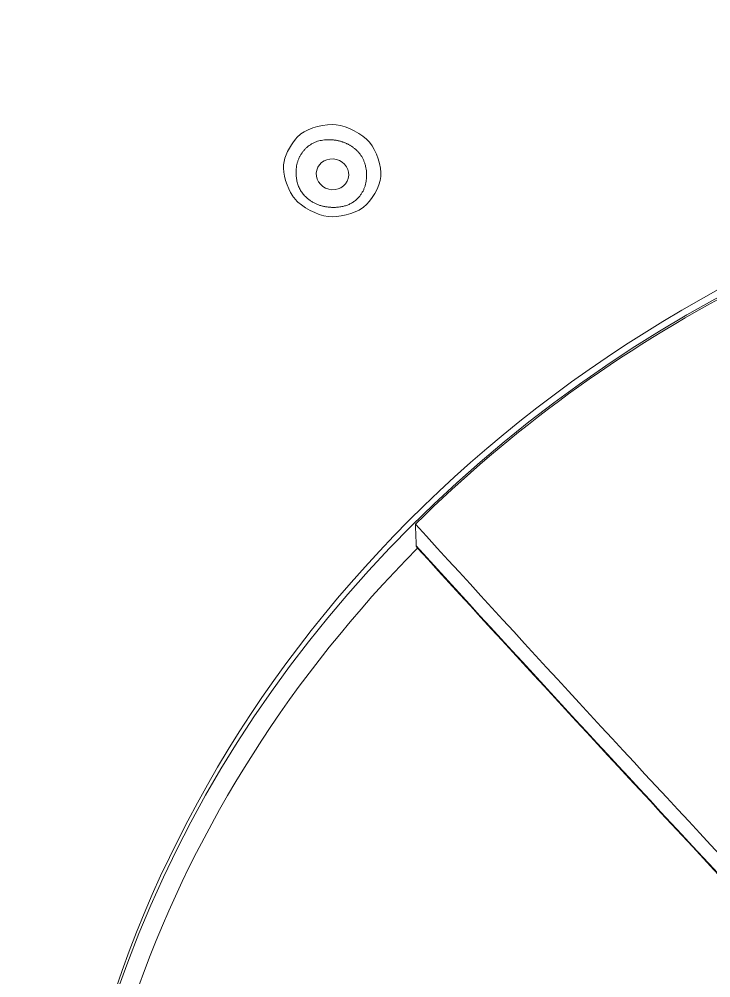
# Model space of a CAD drawing. Header units: millimetres. Extents: x 17284 to 19660, y -6011 to -2651.
# Drawn here: x 18029.9 to 18040.37, y -3861.36 to -3846.84 of the extents above; entities that cross this region are included whole.
import ezdxf

# ---------------------------------------------------------------- set-up
doc = ezdxf.new("R2010")
doc.units = ezdxf.units.MM

msp = doc.modelspace()

# ---------------------------------------------------------------- linework, layer by layer
at = {"linetype": 'Continuous', "lineweight": 18, "extrusion": (-1, -2.22045e-16, 0)}
msp.add_line((18035.914, -3854.816, 0), (18035.933, -3854.847, 0), dxfattribs=at)
at = {"linetype": 'Continuous', "lineweight": 13}
for centre, major_axis, start_param, end_param in [((18051.187, -3863.115, 0), (-57.26, 0), 3.334115, 6.094547), ((18051.187, -3864.158, 0), (54.792, 0), 0, 3.141593)]:
    msp.add_ellipse(centre, major_axis=major_axis, ratio=0.906308, start_param=start_param, end_param=end_param, dxfattribs=at)
at = {"linetype": 'Continuous', "lineweight": 18}
for centre, major_axis, ratio, start_param, end_param in [((18051.187, -3864.158, 0), (54.792, 0), 0.906308, 4.743974, 10.963989), ((18051.187, -3867.026, 0), (20.732, 0), 0.906308, 0, 3.141593), ((18051.187, -3867.153, 0), (20.713, 0), 0.906308, 1.787953, 2.400837), ((18049.508, -3786.843, 0), (-121.178, 151.873), 0.279261, 1.801287, 1.842718), ((18051.187, -3867.247, 0), (20.49, 0), 0.906308, 2.410467, 2.825521), ((18049.379, -3786.946, 0), (121.285, -152.006), 0.279261, 4.944082, 4.984312), ((18049.379, -3786.946, 0), (121.3, -152.025), 0.279261, 4.944244, 4.984312)]:
    msp.add_ellipse(centre, major_axis=major_axis, ratio=ratio, start_param=start_param, end_param=end_param, dxfattribs=at)
for centre, major_axis, ratio in [((18051.187, -3867.145, 0), (-20.732, 0), 0.906308), ((18034.646, -3849.187, 0), (0.239, -0.062), 0.941174)]:
    msp.add_ellipse(centre, major_axis=major_axis, ratio=ratio, dxfattribs=at)
for points, knots in [([(18042.369, -3808.241, 0), (18042.21, -3808.263, 0), (18041.893, -3808.309, 0), (18041.416, -3808.383, 0), (18040.937, -3808.461, 0), (18040.454, -3808.543, 0), (18039.968, -3808.629, 0), (18039.48, -3808.72, 0), (18038.989, -3808.815, 0), (18038.496, -3808.915, 0), (18038, -3809.02, 0), (18037.501, -3809.129, 0), (18037, -3809.244, 0), (18036.497, -3809.363, 0), (18035.991, -3809.487, 0), (18035.483, -3809.616, 0), (18034.973, -3809.751, 0), (18034.461, -3809.89, 0), (18033.947, -3810.035, 0), (18033.431, -3810.186, 0), (18032.913, -3810.342, 0), (18032.393, -3810.503, 0), (18031.872, -3810.67, 0), (18031.349, -3810.843, 0), (18030.824, -3811.021, 0), (18030.298, -3811.206, 0), (18029.77, -3811.396, 0), (18029.242, -3811.592, 0), (18028.712, -3811.794, 0), (18028.181, -3812.003, 0), (18027.649, -3812.217, 0), (18027.116, -3812.438, 0), (18026.582, -3812.665, 0), (18026.048, -3812.899, 0), (18025.513, -3813.139, 0), (18024.978, -3813.386, 0), (18024.442, -3813.639, 0), (18023.906, -3813.899, 0), (18023.37, -3814.166, 0), (18022.834, -3814.439, 0), (18022.298, -3814.719, 0), (18021.763, -3815.007, 0), (18021.228, -3815.301, 0), (18020.693, -3815.602, 0), (18020.159, -3815.91, 0), (18019.625, -3816.226, 0), (18019.093, -3816.548, 0), (18018.561, -3816.878, 0), (18018.031, -3817.216, 0), (18017.502, -3817.56, 0), (18016.974, -3817.912, 0), (18016.448, -3818.271, 0), (18015.924, -3818.638, 0), (18015.401, -3819.013, 0), (18014.881, -3819.395, 0), (18014.363, -3819.784, 0), (18013.847, -3820.182, 0), (18013.333, -3820.586, 0), (18012.822, -3820.999, 0), (18012.314, -3821.419, 0), (18011.809, -3821.848, 0), (18011.307, -3822.283, 0), (18010.809, -3822.727, 0), (18010.313, -3823.179, 0), (18009.822, -3823.638, 0), (18009.334, -3824.105, 0), (18008.85, -3824.581, 0), (18008.371, -3825.064, 0), (18007.895, -3825.555, 0), (18007.425, -3826.053, 0), (18006.959, -3826.56, 0), (18006.497, -3827.075, 0), (18006.041, -3827.597, 0), (18005.59, -3828.128, 0), (18005.145, -3828.666, 0), (18004.705, -3829.212, 0), (18004.271, -3829.766, 0), (18003.843, -3830.328, 0), (18003.421, -3830.898, 0), (18003.005, -3831.475, 0), (18002.596, -3832.06, 0), (18002.194, -3832.653, 0), (18001.799, -3833.254, 0), (18001.411, -3833.862, 0), (18001.03, -3834.478, 0), (18000.657, -3835.101, 0), (18000.292, -3835.732, 0), (17999.935, -3836.37, 0), (17999.585, -3837.016, 0), (17999.245, -3837.669, 0), (17998.913, -3838.329, 0), (17998.589, -3838.996, 0), (17998.275, -3839.671, 0), (17997.97, -3840.352, 0), (17997.674, -3841.041, 0), (17997.388, -3841.736, 0), (17997.111, -3842.438, 0), (17996.845, -3843.147, 0), (17996.589, -3843.862, 0), (17996.343, -3844.584, 0), (17996.108, -3845.312, 0), (17995.884, -3846.046, 0), (17995.671, -3846.786, 0), (17995.469, -3847.533, 0), (17995.278, -3848.285, 0), (17995.1, -3849.043, 0), (17994.933, -3849.806, 0), (17994.778, -3850.575, 0), (17994.27, -3853.327, 0), (17993.974, -3856.231, 0), (17993.929, -3858.878, 0), (17993.927, -3859.255, 0)], [0, 0, 0, 0, 0.005939, 0.011923, 0.017953, 0.024027, 0.030147, 0.036311, 0.042521, 0.048776, 0.055077, 0.061422, 0.067813, 0.074248, 0.080729, 0.087255, 0.093827, 0.100443, 0.107104, 0.113811, 0.120563, 0.12736, 0.134202, 0.141089, 0.148022, 0.154999, 0.162022, 0.16909, 0.176203, 0.183361, 0.190565, 0.197813, 0.205107, 0.212446, 0.21983, 0.227259, 0.234733, 0.242253, 0.249817, 0.257427, 0.265082, 0.272782, 0.280528, 0.288318, 0.296154, 0.304034, 0.31196, 0.319931, 0.327947, 0.336009, 0.344115, 0.352267, 0.360464, 0.368706, 0.376993, 0.385325, 0.393703, 0.402125, 0.410593, 0.419106, 0.427664, 0.436267, 0.444916, 0.453609, 0.462348, 0.471132, 0.479961, 0.488835, 0.497754, 0.506719, 0.515728, 0.524783, 0.533883, 0.543028, 0.552219, 0.561454, 0.570735, 0.58006, 0.589431, 0.598847, 0.608309, 0.617815, 0.627366, 0.636963, 0.646605, 0.656292, 0.666024, 0.675801, 0.685624, 0.695492, 0.705404, 0.715362, 0.725365, 0.735414, 0.745507, 0.755646, 0.765829, 0.776058, 0.786332, 0.796651, 0.807016, 0.817425, 0.82788, 0.83838, 0.848925, 0.859515, 0.87015, 0.880831, 0.891556, 0.984547, 1, 1, 1, 1]), ([(18034.22, -3848.817, 0), (18034.215, -3848.823, 0), (18034.206, -3848.834, 0), (18034.192, -3848.852, 0), (18034.18, -3848.869, 0), (18034.168, -3848.887, 0), (18034.157, -3848.906, 0), (18034.147, -3848.925, 0), (18034.138, -3848.944, 0), (18034.13, -3848.963, 0), (18034.122, -3848.983, 0), (18034.116, -3849.003, 0), (18034.11, -3849.024, 0), (18034.105, -3849.045, 0), (18034.101, -3849.066, 0), (18034.098, -3849.088, 0), (18034.096, -3849.11, 0), (18034.094, -3849.132, 0), (18034.094, -3849.155, 0), (18034.094, -3849.178, 0), (18034.096, -3849.217, 0), (18034.103, -3849.272, 0), (18034.12, -3849.34, 0), (18034.145, -3849.403, 0), (18034.18, -3849.46, 0), (18034.222, -3849.513, 0), (18034.262, -3849.549, 0), (18034.293, -3849.574, 0), (18034.313, -3849.588, 0), (18034.334, -3849.601, 0), (18034.355, -3849.614, 0), (18034.377, -3849.625, 0), (18034.399, -3849.636, 0), (18034.421, -3849.645, 0), (18034.444, -3849.654, 0), (18034.468, -3849.661, 0), (18034.492, -3849.668, 0), (18034.516, -3849.674, 0), (18034.542, -3849.679, 0), (18034.567, -3849.682, 0), (18034.593, -3849.685, 0), (18034.619, -3849.687, 0), (18034.646, -3849.688, 0), (18034.686, -3849.688, 0), (18034.738, -3849.685, 0), (18034.8, -3849.675, 0), (18034.858, -3849.659, 0), (18034.911, -3849.637, 0), (18034.959, -3849.609, 0), (18035.004, -3849.575, 0), (18035.036, -3849.544, 0), (18035.058, -3849.517, 0), (18035.072, -3849.499, 0), (18035.085, -3849.48, 0), (18035.097, -3849.46, 0), (18035.108, -3849.44, 0), (18035.118, -3849.42, 0), (18035.127, -3849.399, 0), (18035.135, -3849.377, 0), (18035.142, -3849.355, 0), (18035.148, -3849.332, 0), (18035.153, -3849.309, 0), (18035.157, -3849.285, 0), (18035.159, -3849.261, 0), (18035.161, -3849.237, 0), (18035.162, -3849.211, 0), (18035.162, -3849.186, 0), (18035.16, -3849.152, 0), (18035.156, -3849.111, 0), (18035.147, -3849.064, 0), (18035.135, -3849.019, 0), (18035.119, -3848.977, 0), (18035.099, -3848.937, 0), (18035.076, -3848.9, 0), (18035.05, -3848.864, 0), (18035.019, -3848.831, 0), (18034.992, -3848.807, 0), (18034.97, -3848.789, 0), (18034.955, -3848.778, 0), (18034.939, -3848.767, 0), (18034.923, -3848.756, 0), (18034.907, -3848.746, 0), (18034.89, -3848.737, 0), (18034.873, -3848.728, 0), (18034.856, -3848.72, 0), (18034.839, -3848.712, 0), (18034.822, -3848.705, 0), (18034.804, -3848.699, 0), (18034.786, -3848.693, 0), (18034.768, -3848.687, 0), (18034.749, -3848.682, 0), (18034.73, -3848.678, 0), (18034.711, -3848.674, 0), (18034.692, -3848.671, 0), (18034.672, -3848.668, 0), (18034.653, -3848.666, 0), (18034.632, -3848.665, 0), (18034.612, -3848.664, 0), (18034.583, -3848.663, 0), (18034.546, -3848.664, 0), (18034.502, -3848.669, 0), (18034.459, -3848.676, 0), (18034.419, -3848.687, 0), (18034.381, -3848.701, 0), (18034.344, -3848.718, 0), (18034.31, -3848.738, 0), (18034.278, -3848.761, 0), (18034.247, -3848.788, 0), (18034.229, -3848.807, 0), (18034.22, -3848.817, 0)], [0, 0, 0, 0, 0.006798, 0.01353, 0.020205, 0.026835, 0.03343, 0.04, 0.046558, 0.053114, 0.059679, 0.066265, 0.072882, 0.079542, 0.086255, 0.093031, 0.099881, 0.106814, 0.11384, 0.120968, 0.128207, 0.150665, 0.171921, 0.192328, 0.212286, 0.23222, 0.25256, 0.259911, 0.267194, 0.274425, 0.281618, 0.288787, 0.295949, 0.303119, 0.310312, 0.317544, 0.324828, 0.332181, 0.339615, 0.347145, 0.354784, 0.362545, 0.37044, 0.37848, 0.397825, 0.416173, 0.433742, 0.450777, 0.467548, 0.484338, 0.501429, 0.508648, 0.515808, 0.522924, 0.530012, 0.537089, 0.54417, 0.55127, 0.558407, 0.565596, 0.572851, 0.580188, 0.587622, 0.595165, 0.602832, 0.610634, 0.618585, 0.626694, 0.64191, 0.656524, 0.67063, 0.684331, 0.697738, 0.710972, 0.724156, 0.737416, 0.750875, 0.756626, 0.762327, 0.767984, 0.773603, 0.779191, 0.784753, 0.790297, 0.795828, 0.801354, 0.80688, 0.812414, 0.817962, 0.82353, 0.829125, 0.834753, 0.840421, 0.846134, 0.851898, 0.85772, 0.863605, 0.869558, 0.875584, 0.889154, 0.90223, 0.914893, 0.927231, 0.939338, 0.951316, 0.963268, 0.975298, 0.98751, 1, 1, 1, 1]), ([(18035.101, -3849.697, 0), (18034.973, -3849.785, 0), (18034.736, -3849.846, 0), (18034.415, -3849.808, 0), (18034.183, -3849.684, 0), (18034.065, -3849.547, 0), (18034.054, -3849.532, 0), (18034.043, -3849.516, 0)], [0, 0, 0, 0, 0.46443, 0.46443, 0.94752, 0.94752, 1, 1, 1, 1])]:
    msp.add_open_spline(points, degree=3, knots=knots, dxfattribs=at)
at = {"linetype": 'Continuous', "lineweight": 13}
for points, knots in [([(18034.089, -3848.651, 0), (18034.114, -3848.621, 0), (18034.14, -3848.596, 0), (18034.289, -3848.482, 0), (18034.54, -3848.416, 0), (18034.866, -3848.455, 0), (18035.099, -3848.578, 0), (18035.312, -3848.826, 0), (18035.39, -3849.068, 0), (18035.362, -3849.374, 0), (18035.239, -3849.592, 0), (18035.111, -3849.69, 0), (18035.106, -3849.693, 0), (18035.101, -3849.697, 0)], [0, 0, 0, 0, 0.049706, 0.049706, 0.285008, 0.285008, 0.52031, 0.52031, 0.755611, 0.755611, 0.990913, 0.990913, 1, 1, 1, 1]), ([(18034.043, -3849.516, 0), (18033.954, -3849.385, 0), (18033.893, -3849.178, 0), (18033.917, -3848.921, 0), (18033.996, -3848.759, 0), (18034.089, -3848.651, 0)], [0, 0, 0, 0, 0.530537, 0.530537, 1, 1, 1, 1])]:
    msp.add_open_spline(points, degree=3, knots=knots, dxfattribs=at)
at = {"linetype": 'Continuous', "lineweight": 18}
msp.add_open_spline([(18035.914, -3854.816, 0), (18035.91, -3854.705, 0), (18035.905, -3854.595, 0), (18035.901, -3854.485, 0)], degree=3, dxfattribs=at)

doc.saveas('drawing.dxf')
